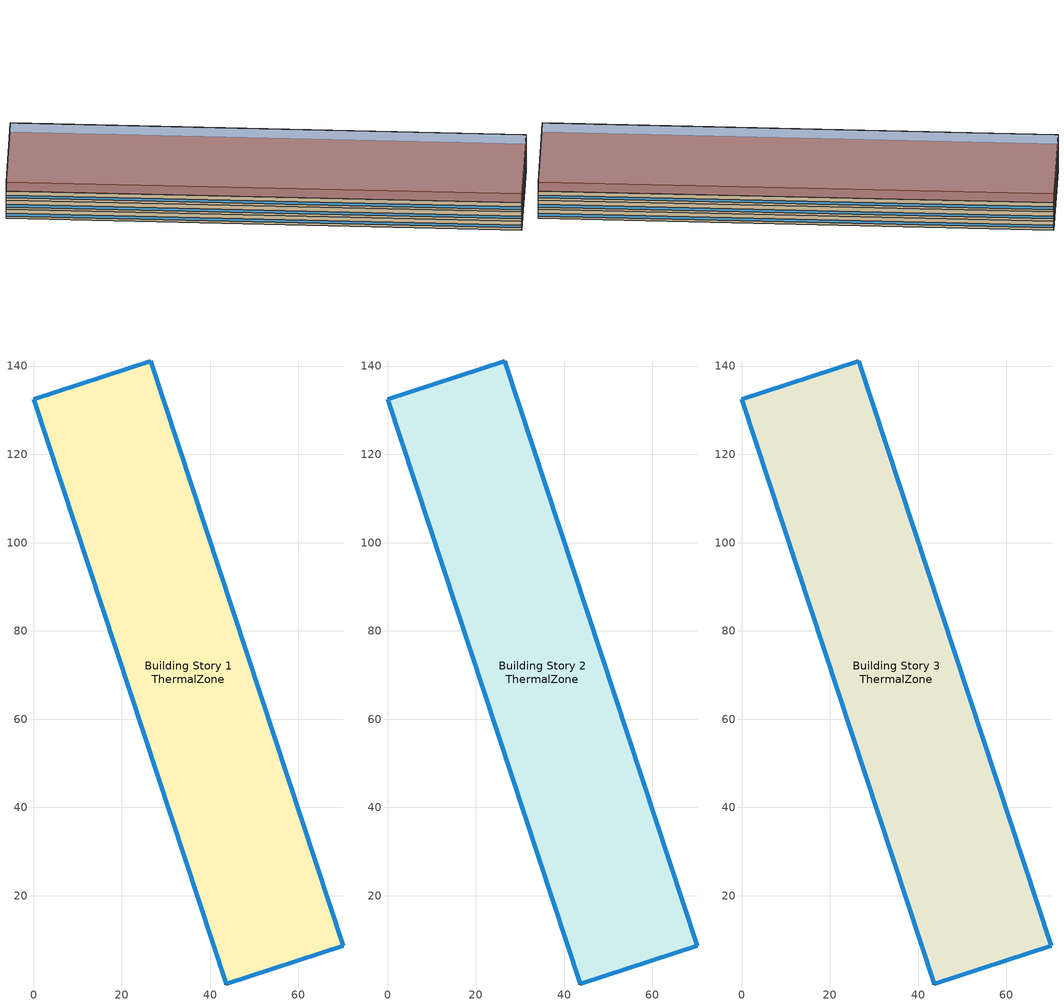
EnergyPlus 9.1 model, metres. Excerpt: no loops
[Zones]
Building Story 1 ThermalZone
 floor ground (Typical Insulated Carpeted 8in Slab Floor): 70.19,8.68 43.7,0 0,132.47 26.49,141.15 z0
 wall outside (Typical Insulated Steel Framed Exterior Wall R-20.41): 43.7,0 70.19,8.68 26.49,141.15 0,132.47 43.7,0 z0:3
 window (U 0.48 SHGC 0.40 Dbl Ref-D Clr 6mm/13mm): 43.73,0.01 70.17,8.67 / 0.01,132.45 43.69,0.02 / 26.47,141.14 0.02,132.48 / 70.18,8.7 26.5,141.12 z0.76:1.66
 ceiling adiabatic (Typical Interior Ceiling): 26.49,141.15 0,132.47 43.7,0 70.19,8.68 z3
Building Story 2 ThermalZone
 floor adiabatic (Typical Insulated Carpeted 8in Slab Floor): 70.19,8.68 43.7,0 0,132.47 26.49,141.15 z3
 wall outside (Typical Insulated Steel Framed Exterior Wall R-20.41): 26.49,141.15 0,132.47 43.7,0 70.19,8.68 26.49,141.15 z3:6
 window (U 0.48 SHGC 0.40 Dbl Ref-D Clr 6mm/13mm): 26.47,141.14 0.02,132.48 / 70.18,8.7 26.5,141.12 / 43.73,0.01 70.17,8.67 / 0.01,132.45 43.69,0.02 z3.76:4.66
 ceiling adiabatic (Typical Interior Ceiling): 26.49,141.15 0,132.47 43.7,0 70.19,8.68 z6
Building Story 3 ThermalZone
 floor adiabatic (Typical Insulated Carpeted 8in Slab Floor): 70.19,8.68 43.7,0 0,132.47 26.49,141.15 z6
 wall outside (Typical Insulated Steel Framed Exterior Wall R-20.41): 43.7,0 70.19,8.68 26.49,141.15 0,132.47 43.7,0 z6:9
 window (U 0.48 SHGC 0.40 Dbl Ref-D Clr 6mm/13mm): 43.73,0.01 70.17,8.67 / 0.01,132.45 43.69,0.02 / 26.47,141.14 0.02,132.48 / 70.18,8.7 26.5,141.12 z6.76:7.66
 roof outside (Typical Wood Joist Attic Floor R-47.62): 26.49,141.15 0,132.47 43.7,0 70.19,8.68 z9
shading: 43.7,0 70.19,8.68 / 70.19,8.68 26.49,141.15 / 26.49,141.15 0,132.47 / 0,132.47 43.7,0 z0:12; 26.49,141.15 0,132.47 / 70.19,8.68 26.49,141.15 / 43.7,0 70.19,8.68 / 0,132.47 43.7,0 / 43.7,0 70.19,8.68 / 70.19,8.68 26.49,141.15 / 26.49,141.15 0,132.47 / 0,132.47 43.7,0 z0:9; 43.7,0 70.19,8.68 / 0,132.47 43.7,0 / 26.49,141.15 0,132.47 / 70.19,8.68 26.49,141.15 / 43.7,0 70.19,8.68 / 70.19,8.68 26.49,141.15 / 26.49,141.15 0,132.47 / 0,132.47 43.7,0 z0:3; 70.19,8.68 43.7,0 0,132.47 26.49,141.15 z0; 26.49,141.15 0,132.47 43.7,0 70.19,8.68 z12; 26.49,141.15 0,132.47 43.7,0 70.19,8.68 z9; 70.19,8.68 43.7,0 0,132.47 26.49,141.15 z0; 70.19,8.68 43.7,0 0,132.47 26.49,141.15 z0; 26.49,141.15 0,132.47 43.7,0 70.19,8.68 z3; 70.19,8.68 43.7,0 0,132.47 26.49,141.15 z0; 26.49,141.15 0,132.47 43.7,0 70.19,8.68 z3; 70.19,8.68 43.7,0 0,132.47 26.49,141.15 z0; 26.49,141.15 0,132.47 43.7,0 70.19,8.68 z9
[Building]
Restaurant 10: Terrain=City
[Site:Location]
Buffalo Niagara Intl Ap_NY_USA: Latitude {deg}=42.8133; Longitude {deg}=-78.8502; Time Zone {hr}=-5; Elevation {m}=215
[Site:GroundTemperature:BuildingSurface]
20.26, 20.16, 20.19, 20.28, 20.39, 22.7, 23.12, 23.23, 23.27, 20.97, 20.62, 20.41
[Site:WaterMainsTemperature]
Calculation Method=Correlation; Annual Average Outdoor Air Temperature {C}=8.96667; Maximum Difference In Monthly Average Outdoor Air Temperatures {deltaC}=26.2
[SizingPeriod:DesignDay] Day of Month=21; Dry-Bulb Temperature Range Modifier Type=DefaultMultipliers; Humidity Condition Type=Wetbulb; Barometric Pressure {Pa}=98769; Rain Indicator=No; Snow Indicator=No; Daylight Saving Time Indicator=No
Name | Month | Day Type | Maximum Dry-Bulb Temperature {C} | Daily Dry-Bulb Temperature Range {deltaC} | Wetbulb or DewPoint at Maximum Dry-Bulb {C} | Wind Speed {m/s} | Wind Direction {deg} | Solar Model Indicator | ASHRAE Clear Sky Optical Depth for Beam Irradiance (taub) | ASHRAE Clear Sky Optical Depth for Diffuse Irradiance (taud) | Sky Clearness
Buffalo Niagara Intl Ap Ann Clg .4% Condns DB=>MWB 1 | 7 | SummerDesignDay | 30.3 | 9.3 | 21.8 | 5.7 | 240 | ASHRAETau | 0.462 | 2.001
Buffalo Niagara Intl Ap Ann Clg .4% Condns WB=>MDB 1 | 7 | SummerDesignDay | 27.8 | 9.3 | 23.8 | 5.7 | 240 | ASHRAETau | 0.462 | 2.001
Buffalo Niagara Intl Ap Ann Htg 99.6% Condns DB 1 | 1 | WinterDesignDay | -16.3 | 0 | -16.3 | 5.1 | 270 | ASHRAEClearSky |  |  | 0
[Material] Thermal Absorptance=0.9
Name | Roughness | Thickness {m} | Conductivity {W/m-K} | Density {kg/m3} | Specific Heat {J/kg-K} | Solar Absorptance | Visible Absorptance
100mm Normalweight concrete floor | MediumRough | 0.1016 | 2.31045 | 2322 | 832.557 | 0 | 0
25mm Stucco | Smooth | 0.0254 | 0.72 | 1856 | 840 | 0.7 | 0.7
5/8 in. Gypsum Board | MediumSmooth | 0.0159 | 0.16 | 800 | 1090 | 0.7 | 0.7
8 in. Normalweight Concrete Floor | MediumRough | 0.2032 | 2.31 | 2322 | 832 | 0.7 | 0.7
Std Wood 6inch 1; Std Wood 6inch 2 | MediumSmooth | 0.15 | 0.12 | 540 | 1210 | 0.7 | 0.7
[Material:NoMass] Roughness=Smooth; Thermal Absorptance=0.9; Solar Absorptance=0.7
Name | Thermal Resistance {m2-K/W} | Visible Absorptance
CP02 CARPET PAD; Typical Carpet Pad | 0.21648 | 0.8
Typical Insulation R-18.23 | 3.21036 | 0.7
Typical Insulation R-45.98 | 8.09839 | 0.7
[WindowMaterial:Gas]
AIR 13MM: Gas Type=Air; Thickness {m}=0.0127
[WindowMaterial:Glazing] Optical Data Type=SpectralAverage; Thickness {m}=0.006; Infrared Transmittance at Normal Incidence=0; Front Side Infrared Hemispherical Emissivity=0.84; Conductivity {W/m-K}=0.9; Dirt Correction Factor for Solar and Visible Transmittance=1; Solar Diffusing=No
Name | Solar Transmittance at Normal Incidence | Front Side Solar Reflectance at Normal Incidence | Back Side Solar Reflectance at Normal Incidence | Visible Transmittance at Normal Incidence | Front Side Visible Reflectance at Normal Incidence | Back Side Visible Reflectance at Normal Incidence | Back Side Infrared Hemispherical Emissivity
CLEAR 6MM | 0.775 | 0.071 | 0.071 | 0.881 | 0.08 | 0.08 | 0.84
REF D CLEAR 6MM | 0.429 | 0.308 | 0.379 | 0.334 | 0.453 | 0.505 | 0.82
[Construction]
InteriorFurnishings 1: Std Wood 6inch 1
InteriorFurnishings 2: Std Wood 6inch 2
Typical Insulated Carpeted 8in Slab Floor: 8 in. Normalweight Concrete Floor, Typical Carpet Pad
Typical Insulated Steel Framed Exterior Wall R-20.41: 25mm Stucco, 5/8 in. Gypsum Board, Typical Insulation R-18.23, 5/8 in. Gypsum Board
Typical Interior Ceiling: CP02 CARPET PAD, 100mm Normalweight concrete floor
Typical Wood Joist Attic Floor R-47.62: 5/8 in. Gypsum Board, Typical Insulation R-45.98
U 0.48 SHGC 0.40 Dbl Ref-D Clr 6mm/13mm: REF D CLEAR 6MM, AIR 13MM, CLEAR 6MM
[Zone]
Building Story 1 ThermalZone; Building Story 2 ThermalZone; Building Story 3 ThermalZone
[InternalMass]
Name | Construction | Zone | Surface Area {m2}
Building Story 1 Space Mass | InteriorFurnishings 2 | Building Story 1 ThermalZone | 7777.02
Building Story 2 Space Mass | InteriorFurnishings 2 | Building Story 2 ThermalZone | 7777.02
Building Story 3 Space Mass | InteriorFurnishings 2 | Building Story 3 ThermalZone | 7777.02
Building Story 3 Space FullServiceRestaurant Dining A  - Story Ground Mass; Building Story 3 Space FullServiceRestaurant Dining C  - Story Ground Mass | InteriorFurnishings 1 | Building Story 3 ThermalZone | 61.737
Building Story 3 Space FullServiceRestaurant Dining A end_b - Story Ground Mass; Building Story 3 Space FullServiceRestaurant Dining C end_b - Story Ground Mass; Building Story 3 Space FullServiceRestaurant Kitchen A end_a - Story Ground Mass; Building Story 3 Space FullServiceRestaurant Kitchen C end_a - Story Ground Mass | InteriorFurnishings 1 | Building Story 3 ThermalZone | 41.785
Building Story 3 Space FullServiceRestaurant Dining B  - Story Ground Mass | InteriorFurnishings 1 | Building Story 3 ThermalZone | 718.778
Building Story 3 Space FullServiceRestaurant Dining B end_b - Story Ground Mass; Building Story 3 Space FullServiceRestaurant Kitchen B end_a - Story Ground Mass | InteriorFurnishings 1 | Building Story 3 ThermalZone | 486.485
Building Story 3 Space FullServiceRestaurant Kitchen A  - Story Ground Mass; Building Story 3 Space FullServiceRestaurant Kitchen C  - Story Ground Mass | InteriorFurnishings 1 | Building Story 3 ThermalZone | 424.748
Building Story 3 Space FullServiceRestaurant Kitchen B  - Story Ground Mass | InteriorFurnishings 1 | Building Story 3 ThermalZone | 4945.16
Building Story 2 Space FullServiceRestaurant Dining A  - Story Mid Mass; Building Story 2 Space FullServiceRestaurant Dining B end_a - Story Mid Mass; Building Story 2 Space FullServiceRestaurant Dining B end_b - Story Mid Mass; Building Story 2 Space FullServiceRestaurant Dining C  - Story Mid Mass | InteriorFurnishings 1 | Building Story 2 ThermalZone | 486.485
Building Story 2 Space FullServiceRestaurant Dining A end_a - Story Mid Mass; Building Story 2 Space FullServiceRestaurant Dining A end_b - Story Mid Mass; Building Story 2 Space FullServiceRestaurant Dining C end_a - Story Mid Mass; Building Story 2 Space FullServiceRestaurant Dining C end_b - Story Mid Mass | InteriorFurnishings 1 | Building Story 2 ThermalZone | 41.785
Building Story 2 Space FullServiceRestaurant Dining B  - Story Mid Mass | InteriorFurnishings 1 | Building Story 2 ThermalZone | 5663.94
Building Story 1 Space FullServiceRestaurant Dining A  - Story Top Mass; Building Story 1 Space FullServiceRestaurant Dining B end_a - Story Top Mass; Building Story 1 Space FullServiceRestaurant Dining B end_b - Story Top Mass; Building Story 1 Space FullServiceRestaurant Dining C  - Story Top Mass | InteriorFurnishings 1 | Building Story 1 ThermalZone | 486.485
Building Story 1 Space FullServiceRestaurant Dining A end_a - Story Top Mass; Building Story 1 Space FullServiceRestaurant Dining A end_b - Story Top Mass; Building Story 1 Space FullServiceRestaurant Dining C end_a - Story Top Mass; Building Story 1 Space FullServiceRestaurant Dining C end_b - Story Top Mass | InteriorFurnishings 1 | Building Story 1 ThermalZone | 41.785
Building Story 1 Space FullServiceRestaurant Dining B  - Story Top Mass | InteriorFurnishings 1 | Building Story 1 ThermalZone | 5663.94
[Daylighting:Controls] Lighting Control Type=Stepped; Minimum Input Power Fraction for Continuous or ContinuousOff Dimming Control=0.3; Minimum Light Output Fraction for Continuous or ContinuousOff Dimming Control=0.2; Number of Stepped Control Steps=3; Probability Lighting will be Reset When Needed in Manual Stepped Control=1; Glare Calculation Azimuth Angle of View Direction Clockwise from Zone y-Axis {deg}=-0; Maximum Allowable Discomfort Glare Index=22; Fraction of Zone Controlled by Reference Point 1=0.14
Name | Zone | Glare Calculation Daylighting Reference Point | Daylighting Reference Point Name 1 | Illuminance Setpoint at Reference Point 1 {lux} | Daylighting Reference Point Name 2 | Fraction of Zone Controlled by Reference Point 2 | Illuminance Setpoint at Reference Point 2 {lux}
Building Story 1 ThermalZone DaylightingControls | Building Story 1 ThermalZone | Building Story 1 Space Daylt Sensor 1 | Building Story 1 Space Daylt Sensor 1 | 300 | Building Story 1 Space Daylt Sensor 2 | 0.391 | 300
Building Story 2 ThermalZone DaylightingControls | Building Story 2 ThermalZone | Building Story 2 Space Daylt Sensor 1 | Building Story 2 Space Daylt Sensor 1 | 300 | Building Story 2 Space Daylt Sensor 2 | 0.263 | 300
Building Story 3 ThermalZone DaylightingControls | Building Story 3 ThermalZone | Building Story 3 Space Daylt Sensor 1 | Building Story 3 Space Daylt Sensor 1 | 375 | Building Story 3 Space Daylt Sensor 2 | 0.391 | 375
[AvailabilityManager:NightCycle] Applicability Schedule=Always On Discrete; Control Type=CycleOnAny; Thermostat Tolerance {deltaC}=1; Cycling Run Time Control Type=FixedRunTime; Cycling Run Time {s}=1800
Name | Fan Schedule
Availability Manager Night Cycle 1 | 1 Zone PVAV Occ Sch
Availability Manager Night Cycle 2 | 1 Zone PVAV 1 Occ Sch
Availability Manager Night Cycle 3 | 1 Zone PVAV 2 Occ Sch
[AvailabilityManager:Scheduled] Schedule=Always On Discrete
1 Zone PVAV OA System Availability Manager; 1 Zone PVAV 1 OA System Availability Manager; 1 Zone PVAV 2 OA System Availability Manager
[Exterior:Lights] Control Option=AstronomicalClock
Name | Schedule | Design Level {W}
Building Facades | Schedule Ruleset 1 | 1227.83
Main Entries; Other Doors | Schedule Ruleset 2 | 1005.048
Parking Areas and Drives | Schedule Ruleset 2 | 50880.6
[EnergyManagementSystem:Sensor] Output:Variable or Output:Meter Index Key=Environment
Name | Output:Variable or Output:Meter
Mains_Water_Temp_Sen | Site Mains Water Temperature
OAT; OAT_1; OAT_2 | Site Outdoor Air Drybulb Temperature
[EnergyManagementSystem:Actuator] Actuated Component Control Type=Schedule Value
Name | Actuated Component Unique | Actuated Component Type
Mains_Water_Temp_Act | Mains Water Temperature | Schedule:Constant
SYS1ZonePVAV1ClgSch0; SYS1ZonePVAVClgSch0 | RestaurantSitDown CLGSETP_SCH_NO_OPTIMUM | Schedule:Year
SYS1ZonePVAV1HtgSch0; SYS1ZonePVAVHtgSch0 | RestaurantSitDown HTGSETP_SCH_NO_OPTIMUM | Schedule:Year
SYS1ZonePVAV2ClgSch0 | RestaurantSitDown CLGSETP_KITCHEN_SCH_NO_OPTIMUM | Schedule:Year
SYS1ZonePVAV2HtgSch0 | RestaurantSitDown HTGSETP_KITCHEN_SCH_NO_OPTIMUM | Schedule:Year
[EnergyManagementSystem:Program]
Mains_Water_Prg: SET Mains_Water_Temp_Act = Mains_Water_Temp_Sen
SYS1ZonePVAV1OptimumStartProg0: IF DaylightSavings==0 && DayOfWeek>1 && Hour==5 && OAT_1<23.9 && OAT_1>1.7; SET SYS1ZonePVAV1ClgSch0 = 29.4; SET SYS1ZonePVAV1HtgSch0 = 15.6; ELSEIF DaylightSavings==0 && DayOfWeek==1 && Hour==7 && OAT_1<23.9 && OAT_1>1.7; SET SYS1ZonePVAV1ClgSch0 = 29.4; SET SYS1ZonePVAV1HtgSch0 = 15.6; ELSEIF DaylightSavings==1 && DayOfWeek>1 && Hour==4 && OAT_1<23.9 && OAT_1>1.7; SET SYS1ZonePVAV1ClgSch0 = 29.4; SET SYS1ZonePVAV1HtgSch0 = 15.6; ELSEIF DaylightSavings==1 && DayOfWeek==1 && Hour==6 && OAT_1<23.9 && OAT_1>1.7; SET SYS1ZonePVAV1ClgSch0 = 29.4; SET SYS1ZonePVAV1HtgSch0 = 15.6; ELSE; SET SYS1ZonePVAV1ClgSch0 = NULL; SET SYS1ZonePVAV1HtgSch0 = NULL; ENDIF
SYS1ZonePVAV2OptimumStartProg0: IF DaylightSavings==0 && DayOfWeek>1 && Hour==5 && OAT_2<23.9 && OAT_2>1.7; SET SYS1ZonePVAV2ClgSch0 = 29.4; SET SYS1ZonePVAV2HtgSch0 = 15.6; ELSEIF DaylightSavings==0 && DayOfWeek==1 && Hour==7 && OAT_2<23.9 && OAT_2>1.7; SET SYS1ZonePVAV2ClgSch0 = 29.4; SET SYS1ZonePVAV2HtgSch0 = 15.6; ELSEIF DaylightSavings==1 && DayOfWeek>1 && Hour==4 && OAT_2<23.9 && OAT_2>1.7; SET SYS1ZonePVAV2ClgSch0 = 29.4; SET SYS1ZonePVAV2HtgSch0 = 15.6; ELSEIF DaylightSavings==1 && DayOfWeek==1 && Hour==6 && OAT_2<23.9 && OAT_2>1.7; SET SYS1ZonePVAV2ClgSch0 = 29.4; SET SYS1ZonePVAV2HtgSch0 = 15.6; ELSE; SET SYS1ZonePVAV2ClgSch0 = NULL; SET SYS1ZonePVAV2HtgSch0 = NULL; ENDIF
SYS1ZonePVAVOptimumStartProg0: IF DaylightSavings==0 && DayOfWeek>1 && Hour==5 && OAT<23.9 && OAT>1.7; SET SYS1ZonePVAVClgSch0 = 29.4; SET SYS1ZonePVAVHtgSch0 = 15.6; ELSEIF DaylightSavings==0 && DayOfWeek==1 && Hour==7 && OAT<23.9 && OAT>1.7; SET SYS1ZonePVAVClgSch0 = 29.4; SET SYS1ZonePVAVHtgSch0 = 15.6; ELSEIF DaylightSavings==1 && DayOfWeek>1 && Hour==4 && OAT<23.9 && OAT>1.7; SET SYS1ZonePVAVClgSch0 = 29.4; SET SYS1ZonePVAVHtgSch0 = 15.6; ELSEIF DaylightSavings==1 && DayOfWeek==1 && Hour==6 && OAT<23.9 && OAT>1.7; SET SYS1ZonePVAVClgSch0 = 29.4; SET SYS1ZonePVAVHtgSch0 = 15.6; ELSE; SET SYS1ZonePVAVClgSch0 = NULL; SET SYS1ZonePVAVHtgSch0 = NULL; ENDIF
[EnergyManagementSystem:ProgramCallingManager]
Mains_Water_Prg_Mgr: BeginTimestepBeforePredictor; Mains_Water_Prg
SYS1ZonePVAV1OptimumStartCallingManager0: BeginTimestepBeforePredictor; SYS1ZonePVAV1OptimumStartProg0
SYS1ZonePVAV2OptimumStartCallingManager0: BeginTimestepBeforePredictor; SYS1ZonePVAV2OptimumStartProg0
SYS1ZonePVAVOptimumStartCallingManager0: BeginTimestepBeforePredictor; SYS1ZonePVAVOptimumStartProg0
[Schedule:Day:Interval]
RestaurantSitDown HTGSETP_SCH_NO_OPTIMUM Default|Sat|Wkdy Day; RestaurantSitDown HTGSETP_SCH_NO_OPTIMUM Default: No, 04:00, 15.6, 24:00, 21
RestaurantSitDown HTGSETP_SCH_NO_OPTIMUM Summer Design Day; RestaurantSitDown HTGSETP_KITCHEN_SCH_NO_OPTIMUM Summer Design Day: No, 24:00, 15.6
RestaurantSitDown HTGSETP_SCH_NO_OPTIMUM Winter Design Day: No, 24:00, 21
RestaurantSitDown CLGSETP_SCH_NO_OPTIMUM Default|Sat|Wkdy Day; RestaurantSitDown CLGSETP_SCH_NO_OPTIMUM Default: No, 04:00, 30, 24:00, 24
RestaurantSitDown CLGSETP_SCH_NO_OPTIMUM Summer Design Day: No, 05:00, 30, 06:00, 26, 24:00, 24
RestaurantSitDown CLGSETP_SCH_NO_OPTIMUM Winter Design Day; RestaurantSitDown CLGSETP_KITCHEN_SCH_NO_OPTIMUM Winter Design Day: No, 24:00, 30
1 Zone PVAV Occ Sch Default; 1 Zone PVAV 1 Occ Sch Default; 1 Zone PVAV 2 Occ Sch Default: No, 07:00, 0, 24:00, 1
1 Zone PVAV Occ Sch Summer Design Day; 1 Zone PVAV Occ Sch Winter Design Day; 1 Zone PVAV 1 Occ Sch Summer Design Day; 1 Zone PVAV 1 Occ Sch Winter Design Day; 1 Zone PVAV 2 Occ Sch Summer Design Day; 1 Zone PVAV 2 Occ Sch Winter Design Day: No, 24:00, 1
RestaurantSitDown HTGSETP_KITCHEN_SCH_NO_OPTIMUM Default|Sat|Wkdy Day; RestaurantSitDown HTGSETP_KITCHEN_SCH_NO_OPTIMUM Default: No, 01:00, 19, 04:00, 15.6, 24:00, 19
RestaurantSitDown HTGSETP_KITCHEN_SCH_NO_OPTIMUM Winter Design Day: No, 24:00, 19
RestaurantSitDown CLGSETP_KITCHEN_SCH_NO_OPTIMUM Default|Sat|Wkdy Day; RestaurantSitDown CLGSETP_KITCHEN_SCH_NO_OPTIMUM Default: No, 01:00, 26, 04:00, 30, 24:00, 26
RestaurantSitDown CLGSETP_KITCHEN_SCH_NO_OPTIMUM Summer Design Day: No, 01:00, 26, 05:00, 30, 06:00, 28, 24:00, 26
Schedule Day 17: No, 06:00, 0, 24:00, 1
Schedule Day 18: No, 06:00, 0.7, 24:00, 1
[Schedule:Week:Daily]
RestaurantSitDown HTGSETP_SCH_NO_OPTIMUM Week Rule - Jan1-Jan5: RestaurantSitDown HTGSETP_SCH_NO_OPTIMUM Default, RestaurantSitDown HTGSETP_SCH_NO_OPTIMUM Default, RestaurantSitDown HTGSETP_SCH_NO_OPTIMUM Default|Sat|Wkdy Day, RestaurantSitDown HTGSETP_SCH_NO_OPTIMUM Default|Sat|Wkdy Day, RestaurantSitDown HTGSETP_SCH_NO_OPTIMUM Default|Sat|Wkdy Day, RestaurantSitDown HTGSETP_SCH_NO_OPTIMUM Default|Sat|Wkdy Day, RestaurantSitDown HTGSETP_SCH_NO_OPTIMUM Default|Sat|Wkdy Day, RestaurantSitDown HTGSETP_SCH_NO_OPTIMUM Default, RestaurantSitDown HTGSETP_SCH_NO_OPTIMUM Summer Design Day, RestaurantSitDown HTGSETP_SCH_NO_OPTIMUM Winter Design Day, RestaurantSitDown HTGSETP_SCH_NO_OPTIMUM Default, RestaurantSitDown HTGSETP_SCH_NO_OPTIMUM Default
RestaurantSitDown HTGSETP_SCH_NO_OPTIMUM Week Rule - Jan6-Dec31: RestaurantSitDown HTGSETP_SCH_NO_OPTIMUM Default, RestaurantSitDown HTGSETP_SCH_NO_OPTIMUM Default|Sat|Wkdy Day, RestaurantSitDown HTGSETP_SCH_NO_OPTIMUM Default|Sat|Wkdy Day, RestaurantSitDown HTGSETP_SCH_NO_OPTIMUM Default|Sat|Wkdy Day, RestaurantSitDown HTGSETP_SCH_NO_OPTIMUM Default|Sat|Wkdy Day, RestaurantSitDown HTGSETP_SCH_NO_OPTIMUM Default|Sat|Wkdy Day, RestaurantSitDown HTGSETP_SCH_NO_OPTIMUM Default|Sat|Wkdy Day, RestaurantSitDown HTGSETP_SCH_NO_OPTIMUM Default, RestaurantSitDown HTGSETP_SCH_NO_OPTIMUM Summer Design Day, RestaurantSitDown HTGSETP_SCH_NO_OPTIMUM Winter Design Day, RestaurantSitDown HTGSETP_SCH_NO_OPTIMUM Default, RestaurantSitDown HTGSETP_SCH_NO_OPTIMUM Default
RestaurantSitDown CLGSETP_SCH_NO_OPTIMUM Week Rule - Jan1-Jan5: RestaurantSitDown CLGSETP_SCH_NO_OPTIMUM Default, RestaurantSitDown CLGSETP_SCH_NO_OPTIMUM Default, RestaurantSitDown CLGSETP_SCH_NO_OPTIMUM Default|Sat|Wkdy Day, RestaurantSitDown CLGSETP_SCH_NO_OPTIMUM Default|Sat|Wkdy Day, RestaurantSitDown CLGSETP_SCH_NO_OPTIMUM Default|Sat|Wkdy Day, RestaurantSitDown CLGSETP_SCH_NO_OPTIMUM Default|Sat|Wkdy Day, RestaurantSitDown CLGSETP_SCH_NO_OPTIMUM Default|Sat|Wkdy Day, RestaurantSitDown CLGSETP_SCH_NO_OPTIMUM Default, RestaurantSitDown CLGSETP_SCH_NO_OPTIMUM Summer Design Day, RestaurantSitDown CLGSETP_SCH_NO_OPTIMUM Winter Design Day, RestaurantSitDown CLGSETP_SCH_NO_OPTIMUM Default, RestaurantSitDown CLGSETP_SCH_NO_OPTIMUM Default
RestaurantSitDown CLGSETP_SCH_NO_OPTIMUM Week Rule - Jan6-Dec31: RestaurantSitDown CLGSETP_SCH_NO_OPTIMUM Default, RestaurantSitDown CLGSETP_SCH_NO_OPTIMUM Default|Sat|Wkdy Day, RestaurantSitDown CLGSETP_SCH_NO_OPTIMUM Default|Sat|Wkdy Day, RestaurantSitDown CLGSETP_SCH_NO_OPTIMUM Default|Sat|Wkdy Day, RestaurantSitDown CLGSETP_SCH_NO_OPTIMUM Default|Sat|Wkdy Day, RestaurantSitDown CLGSETP_SCH_NO_OPTIMUM Default|Sat|Wkdy Day, RestaurantSitDown CLGSETP_SCH_NO_OPTIMUM Default|Sat|Wkdy Day, RestaurantSitDown CLGSETP_SCH_NO_OPTIMUM Default, RestaurantSitDown CLGSETP_SCH_NO_OPTIMUM Summer Design Day, RestaurantSitDown CLGSETP_SCH_NO_OPTIMUM Winter Design Day, RestaurantSitDown CLGSETP_SCH_NO_OPTIMUM Default, RestaurantSitDown CLGSETP_SCH_NO_OPTIMUM Default
1 Zone PVAV Occ Sch Week Rule - Jan1-Dec31: 1 Zone PVAV Occ Sch Default, 1 Zone PVAV Occ Sch Default, 1 Zone PVAV Occ Sch Default, 1 Zone PVAV Occ Sch Default, 1 Zone PVAV Occ Sch Default, 1 Zone PVAV Occ Sch Default, 1 Zone PVAV Occ Sch Default, 1 Zone PVAV Occ Sch Default, 1 Zone PVAV Occ Sch Summer Design Day, 1 Zone PVAV Occ Sch Winter Design Day, 1 Zone PVAV Occ Sch Default, 1 Zone PVAV Occ Sch Default
1 Zone PVAV 1 Occ Sch Week Rule - Jan1-Dec31: 1 Zone PVAV 1 Occ Sch Default, 1 Zone PVAV 1 Occ Sch Default, 1 Zone PVAV 1 Occ Sch Default, 1 Zone PVAV 1 Occ Sch Default, 1 Zone PVAV 1 Occ Sch Default, 1 Zone PVAV 1 Occ Sch Default, 1 Zone PVAV 1 Occ Sch Default, 1 Zone PVAV 1 Occ Sch Default, 1 Zone PVAV 1 Occ Sch Summer Design Day, 1 Zone PVAV 1 Occ Sch Winter Design Day, 1 Zone PVAV 1 Occ Sch Default, 1 Zone PVAV 1 Occ Sch Default
RestaurantSitDown HTGSETP_KITCHEN_SCH_NO_OPTIMUM Week Rule - Jan1-Jan5: RestaurantSitDown HTGSETP_KITCHEN_SCH_NO_OPTIMUM Default, RestaurantSitDown HTGSETP_KITCHEN_SCH_NO_OPTIMUM Default, RestaurantSitDown HTGSETP_KITCHEN_SCH_NO_OPTIMUM Default|Sat|Wkdy Day, RestaurantSitDown HTGSETP_KITCHEN_SCH_NO_OPTIMUM Default|Sat|Wkdy Day, RestaurantSitDown HTGSETP_KITCHEN_SCH_NO_OPTIMUM Default|Sat|Wkdy Day, RestaurantSitDown HTGSETP_KITCHEN_SCH_NO_OPTIMUM Default|Sat|Wkdy Day, RestaurantSitDown HTGSETP_KITCHEN_SCH_NO_OPTIMUM Default|Sat|Wkdy Day, RestaurantSitDown HTGSETP_KITCHEN_SCH_NO_OPTIMUM Default, RestaurantSitDown HTGSETP_KITCHEN_SCH_NO_OPTIMUM Summer Design Day, RestaurantSitDown HTGSETP_KITCHEN_SCH_NO_OPTIMUM Winter Design Day, RestaurantSitDown HTGSETP_KITCHEN_SCH_NO_OPTIMUM Default, RestaurantSitDown HTGSETP_KITCHEN_SCH_NO_OPTIMUM Default
RestaurantSitDown HTGSETP_KITCHEN_SCH_NO_OPTIMUM Week Rule - Jan6-Dec31: RestaurantSitDown HTGSETP_KITCHEN_SCH_NO_OPTIMUM Default, RestaurantSitDown HTGSETP_KITCHEN_SCH_NO_OPTIMUM Default|Sat|Wkdy Day, RestaurantSitDown HTGSETP_KITCHEN_SCH_NO_OPTIMUM Default|Sat|Wkdy Day, RestaurantSitDown HTGSETP_KITCHEN_SCH_NO_OPTIMUM Default|Sat|Wkdy Day, RestaurantSitDown HTGSETP_KITCHEN_SCH_NO_OPTIMUM Default|Sat|Wkdy Day, RestaurantSitDown HTGSETP_KITCHEN_SCH_NO_OPTIMUM Default|Sat|Wkdy Day, RestaurantSitDown HTGSETP_KITCHEN_SCH_NO_OPTIMUM Default|Sat|Wkdy Day, RestaurantSitDown HTGSETP_KITCHEN_SCH_NO_OPTIMUM Default, RestaurantSitDown HTGSETP_KITCHEN_SCH_NO_OPTIMUM Summer Design Day, RestaurantSitDown HTGSETP_KITCHEN_SCH_NO_OPTIMUM Winter Design Day, RestaurantSitDown HTGSETP_KITCHEN_SCH_NO_OPTIMUM Default, RestaurantSitDown HTGSETP_KITCHEN_SCH_NO_OPTIMUM Default
RestaurantSitDown CLGSETP_KITCHEN_SCH_NO_OPTIMUM Week Rule - Jan1-Jan5: RestaurantSitDown CLGSETP_KITCHEN_SCH_NO_OPTIMUM Default, RestaurantSitDown CLGSETP_KITCHEN_SCH_NO_OPTIMUM Default, RestaurantSitDown CLGSETP_KITCHEN_SCH_NO_OPTIMUM Default|Sat|Wkdy Day, RestaurantSitDown CLGSETP_KITCHEN_SCH_NO_OPTIMUM Default|Sat|Wkdy Day, RestaurantSitDown CLGSETP_KITCHEN_SCH_NO_OPTIMUM Default|Sat|Wkdy Day, RestaurantSitDown CLGSETP_KITCHEN_SCH_NO_OPTIMUM Default|Sat|Wkdy Day, RestaurantSitDown CLGSETP_KITCHEN_SCH_NO_OPTIMUM Default|Sat|Wkdy Day, RestaurantSitDown CLGSETP_KITCHEN_SCH_NO_OPTIMUM Default, RestaurantSitDown CLGSETP_KITCHEN_SCH_NO_OPTIMUM Summer Design Day, RestaurantSitDown CLGSETP_KITCHEN_SCH_NO_OPTIMUM Winter Design Day, RestaurantSitDown CLGSETP_KITCHEN_SCH_NO_OPTIMUM Default, RestaurantSitDown CLGSETP_KITCHEN_SCH_NO_OPTIMUM Default
RestaurantSitDown CLGSETP_KITCHEN_SCH_NO_OPTIMUM Week Rule - Jan6-Dec31: RestaurantSitDown CLGSETP_KITCHEN_SCH_NO_OPTIMUM Default, RestaurantSitDown CLGSETP_KITCHEN_SCH_NO_OPTIMUM Default|Sat|Wkdy Day, RestaurantSitDown CLGSETP_KITCHEN_SCH_NO_OPTIMUM Default|Sat|Wkdy Day, RestaurantSitDown CLGSETP_KITCHEN_SCH_NO_OPTIMUM Default|Sat|Wkdy Day, RestaurantSitDown CLGSETP_KITCHEN_SCH_NO_OPTIMUM Default|Sat|Wkdy Day, RestaurantSitDown CLGSETP_KITCHEN_SCH_NO_OPTIMUM Default|Sat|Wkdy Day, RestaurantSitDown CLGSETP_KITCHEN_SCH_NO_OPTIMUM Default|Sat|Wkdy Day, RestaurantSitDown CLGSETP_KITCHEN_SCH_NO_OPTIMUM Default, RestaurantSitDown CLGSETP_KITCHEN_SCH_NO_OPTIMUM Summer Design Day, RestaurantSitDown CLGSETP_KITCHEN_SCH_NO_OPTIMUM Winter Design Day, RestaurantSitDown CLGSETP_KITCHEN_SCH_NO_OPTIMUM Default, RestaurantSitDown CLGSETP_KITCHEN_SCH_NO_OPTIMUM Default
1 Zone PVAV 2 Occ Sch Week Rule - Jan1-Dec31: 1 Zone PVAV 2 Occ Sch Default, 1 Zone PVAV 2 Occ Sch Default, 1 Zone PVAV 2 Occ Sch Default, 1 Zone PVAV 2 Occ Sch Default, 1 Zone PVAV 2 Occ Sch Default, 1 Zone PVAV 2 Occ Sch Default, 1 Zone PVAV 2 Occ Sch Default, 1 Zone PVAV 2 Occ Sch Default, 1 Zone PVAV 2 Occ Sch Summer Design Day, 1 Zone PVAV 2 Occ Sch Winter Design Day, 1 Zone PVAV 2 Occ Sch Default, 1 Zone PVAV 2 Occ Sch Default
Schedule Ruleset 1 Week Rule - Jan1-Dec31: Schedule Day 17, Schedule Day 17, Schedule Day 17, Schedule Day 17, Schedule Day 17, Schedule Day 17, Schedule Day 17, Schedule Day 17, Schedule Day 17, Schedule Day 17, Schedule Day 17, Schedule Day 17
Schedule Ruleset 2 Week Rule - Jan1-Dec31: Schedule Day 18, Schedule Day 18, Schedule Day 18, Schedule Day 18, Schedule Day 18, Schedule Day 18, Schedule Day 18, Schedule Day 18, Schedule Day 18, Schedule Day 18, Schedule Day 18, Schedule Day 18
[Schedule:Year]
RestaurantSitDown HTGSETP_SCH_NO_OPTIMUM: RestaurantSitDown HTGSETP_SCH_NO_OPTIMUM Week Rule - Jan1-Jan5, 1, 1, 1, 5, RestaurantSitDown HTGSETP_SCH_NO_OPTIMUM Week Rule - Jan6-Dec31, 1, 6, 12, 31
RestaurantSitDown CLGSETP_SCH_NO_OPTIMUM: RestaurantSitDown CLGSETP_SCH_NO_OPTIMUM Week Rule - Jan1-Jan5, 1, 1, 1, 5, RestaurantSitDown CLGSETP_SCH_NO_OPTIMUM Week Rule - Jan6-Dec31, 1, 6, 12, 31
1 Zone PVAV Occ Sch: 1 Zone PVAV Occ Sch Week Rule - Jan1-Dec31, 1, 1, 12, 31
1 Zone PVAV 1 Occ Sch: 1 Zone PVAV 1 Occ Sch Week Rule - Jan1-Dec31, 1, 1, 12, 31
RestaurantSitDown HTGSETP_KITCHEN_SCH_NO_OPTIMUM: RestaurantSitDown HTGSETP_KITCHEN_SCH_NO_OPTIMUM Week Rule - Jan1-Jan5, 1, 1, 1, 5, RestaurantSitDown HTGSETP_KITCHEN_SCH_NO_OPTIMUM Week Rule - Jan6-Dec31, 1, 6, 12, 31
RestaurantSitDown CLGSETP_KITCHEN_SCH_NO_OPTIMUM: RestaurantSitDown CLGSETP_KITCHEN_SCH_NO_OPTIMUM Week Rule - Jan1-Jan5, 1, 1, 1, 5, RestaurantSitDown CLGSETP_KITCHEN_SCH_NO_OPTIMUM Week Rule - Jan6-Dec31, 1, 6, 12, 31
1 Zone PVAV 2 Occ Sch: 1 Zone PVAV 2 Occ Sch Week Rule - Jan1-Dec31, 1, 1, 12, 31
Schedule Ruleset 1: Schedule Ruleset 1 Week Rule - Jan1-Dec31, 1, 1, 12, 31
Schedule Ruleset 2: Schedule Ruleset 2 Week Rule - Jan1-Dec31, 1, 1, 12, 31
[Schedule:Constant]
Name | Hourly Value
Always On Discrete | 1
Mains Water Temperature | 10
